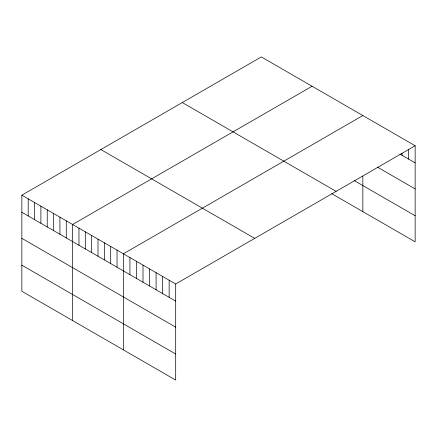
<?xml version="1.0" encoding="UTF-8"?>
<svg xmlns="http://www.w3.org/2000/svg" width="437" height="437" viewBox="0 0 437 437"><rect width="100%" height="100%" fill="white"/><g stroke="black" fill="none" stroke-linecap="round" stroke-linejoin="round"><path stroke-width="0.66" d="M21.85 195.175L175.69 283.995L175.69 380.075L21.85 291.255L21.85 195.175L261.31 56.925L415.15 145.745L415.15 241.825L331.688 193.64M312.078 86.236L72.618 224.487L72.618 320.567M362.841 115.548L123.387 253.799L123.387 349.873M175.69 283.995L415.15 145.745M399.893 154.037L415.15 162.848M377.557 167.202L415.15 188.91M354.188 180.568L415.15 215.763M182.289 102.548L336.129 191.368M100.871 149.552L254.711 238.373M21.85 212.278L175.69 301.093M21.85 238.34L175.69 327.16M21.85 265.193L175.69 354.014M408.611 149.208L408.611 159.073M402.073 153.321L402.073 155.293M362.841 176.166L362.841 211.628M169.152 280.221L169.152 297.318M162.613 276.446L162.613 293.544M156.08 272.672L156.08 289.769M149.541 268.897L149.541 285.995M143.003 265.122L143.003 282.22M136.464 261.348L136.464 278.445M129.926 257.573L129.926 274.671M117.04 250.133L117.04 267.231M110.692 246.468L110.692 263.571M104.35 242.803L104.35 259.906M98.003 239.143L98.003 256.24M91.655 235.477L91.655 252.575M85.308 231.812L85.308 248.915M78.966 228.152L78.966 245.25M66.271 220.822L66.271 237.925M59.924 217.156L59.924 234.259M53.582 213.496L53.582 230.594M47.234 209.831L47.234 226.929M40.887 206.166L40.887 223.269M34.539 202.5L34.539 219.603M28.197 198.84L28.197 215.938"/></g></svg>
